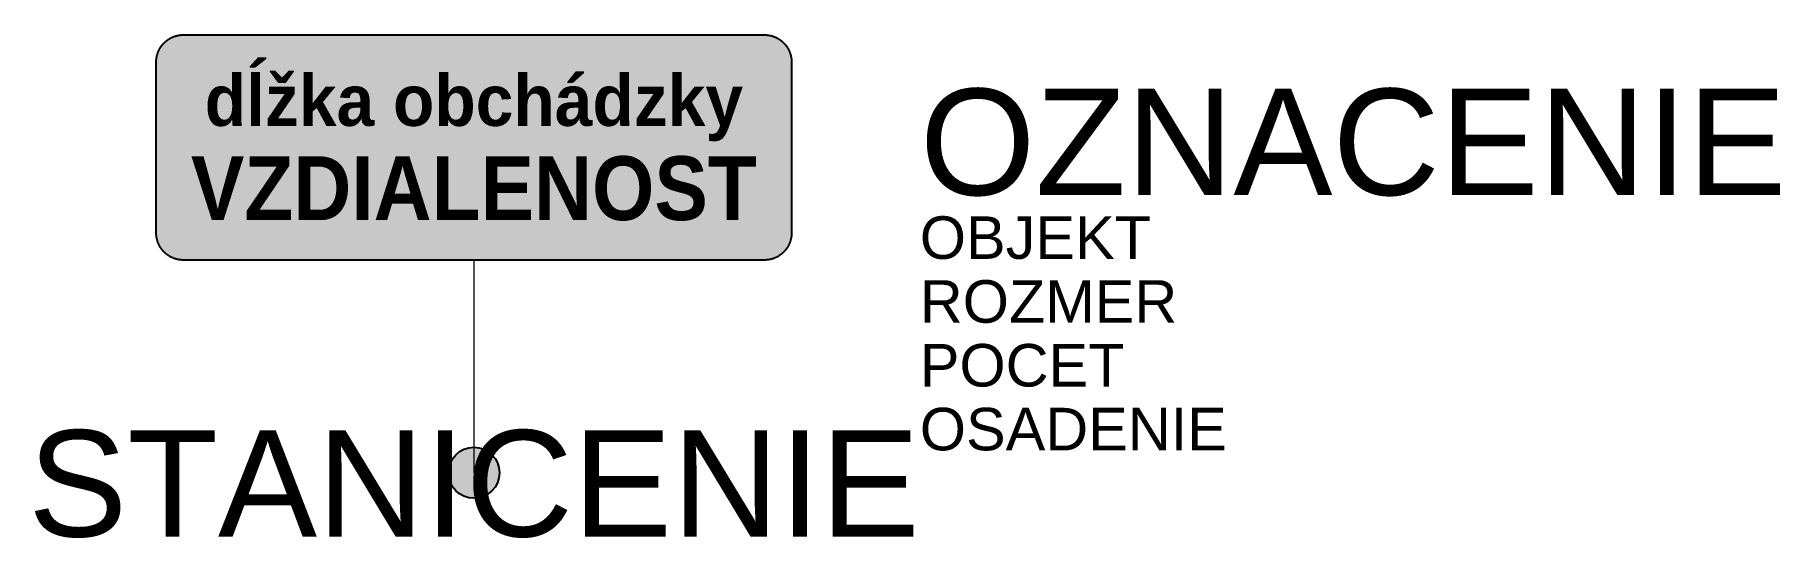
# Model space of a CAD drawing. Header units: metres. Extents: x -10.3 to 30.7, y -1.5 to 10.3.
import ezdxf
from ezdxf.enums import TextEntityAlignment as Align

# ---------------------------------------------------------------- set-up
doc = ezdxf.new("R2010")
doc.units = ezdxf.units.M
doc.layers.get('Defpoints').update_dxf_attribs({"color": 140, "lineweight": 5})
doc.styles.add('DZ', font='arialbd.ttf')
doc.styles.get("Standard").update_dxf_attribs({"font": 'arial.ttf'})

msp = doc.modelspace()

# ---------------------------------------------------------------- hatches: boundary and pattern name
at = {"true_color": 0xf1efea}
msp.add_hatch(color=7, dxfattribs=at).paths.add_polyline_path([(7.426, 9.882), (7.436, 9.853), (7.445, 9.823), (7.453, 9.791), (7.458, 9.761), (7.463, 9.725), (7.466, 9.69), (7.467, 9.667), (7.467, 9.665), (7.467, 9.665), (7.467, 9.657), (7.467, 5.621), (7.465, 5.585), (7.461, 5.552), (7.456, 5.52), (7.449, 5.486), (7.439, 5.448), (7.427, 5.413), (7.421, 5.399), (7.414, 5.382), (7.401, 5.353), (7.387, 5.326), (7.37, 5.298), (7.352, 5.27), (7.333, 5.245), (7.314, 5.222), (7.295, 5.201), (7.273, 5.178), (7.25, 5.158), (7.229, 5.14), (7.206, 5.122), (7.175, 5.101), (7.142, 5.081), (7.111, 5.065), (7.078, 5.05), (7.044, 5.036), (7.006, 5.024), (6.969, 5.015), (6.931, 5.008), (6.898, 5.004), (6.865, 5.001), (6.842, 5), (0, 5), (-6.832, 5), (-6.85, 5), (-6.885, 5.002), (-6.915, 5.006), (-6.947, 5.011), (-6.981, 5.018), (-7.019, 5.028), (-7.038, 5.035), (-7.057, 5.041), (-7.075, 5.049), (-7.091, 5.056), (-7.12, 5.069), (-7.153, 5.087), (-7.18, 5.104), (-7.206, 5.122), (-7.232, 5.142), (-7.246, 5.154), (-7.261, 5.167), (-7.283, 5.189), (-7.303, 5.21), (-7.313, 5.221), (-7.325, 5.235), (-7.345, 5.261), (-7.366, 5.292), (-7.386, 5.325), (-7.395, 5.343), (-7.404, 5.36), (-7.412, 5.378), (-7.42, 5.395), (-7.431, 5.425), (-7.44, 5.454), (-7.441, 5.458), (-7.445, 5.47), (-7.452, 5.497), (-7.458, 5.53), (-7.463, 5.567), (-7.466, 5.601), (-7.467, 5.627), (-7.467, 9.676), (-7.465, 9.709), (-7.461, 9.742), (-7.456, 9.776), (-7.448, 9.809), (-7.439, 9.844), (-7.432, 9.864), (-7.426, 9.882), (-7.418, 9.9), (-7.411, 9.917), (-7.398, 9.945), (-7.383, 9.972), (-7.366, 10), (-7.345, 10.031), (-7.325, 10.057), (-7.313, 10.071), (-7.303, 10.082), (-7.279, 10.108), (-7.256, 10.13), (-7.232, 10.15), (-7.206, 10.17), (-7.18, 10.188), (-7.156, 10.203), (-7.128, 10.219), (-7.102, 10.232), (-7.089, 10.237), (-7.072, 10.245), (-7.044, 10.256), (-7.013, 10.266), (-6.994, 10.271), (-6.976, 10.276), (-6.937, 10.283), (-6.9, 10.289), (-6.866, 10.291), (-6.839, 10.292), (0, 10.292), (6.843, 10.292), (6.875, 10.291), (6.912, 10.287), (6.943, 10.282), (6.975, 10.276), (7.012, 10.266), (7.043, 10.256), (7.072, 10.245), (7.089, 10.237), (7.107, 10.23), (7.124, 10.221), (7.138, 10.213), (7.162, 10.199), (7.183, 10.186), (7.206, 10.17), (7.232, 10.15), (7.246, 10.138), (7.261, 10.125), (7.284, 10.103), (7.303, 10.082), (7.313, 10.071), (7.325, 10.057), (7.345, 10.031), (7.366, 10), (7.386, 9.967), (7.401, 9.939), (7.414, 9.911), (7.421, 9.893)])
at = {"true_color": 0x9b9b9b}
h = msp.add_hatch(color=253, dxfattribs=at)
h.paths.add_polyline_path([(7.308, 9.657), (7.308, 9.669), (7.308, 9.675), (7.307, 9.681), (7.307, 9.686), (7.307, 9.692), (7.306, 9.698), (7.305, 9.71), (7.304, 9.716), (7.303, 9.721), (7.303, 9.727), (7.302, 9.733), (7.301, 9.739), (7.299, 9.751), (7.297, 9.756), (7.296, 9.762), (7.295, 9.767), (7.294, 9.773), (7.289, 9.789), (7.289, 9.79), (7.287, 9.795), (7.284, 9.807), (7.28, 9.818), (7.278, 9.823), (7.276, 9.828), (7.274, 9.834), (7.269, 9.846), (7.263, 9.858), (7.262, 9.86), (7.26, 9.866), (7.257, 9.871), (7.252, 9.881), (7.249, 9.886), (7.246, 9.891), (7.243, 9.896), (7.24, 9.901), (7.237, 9.906), (7.234, 9.911), (7.231, 9.916), (7.228, 9.921), (7.225, 9.926), (7.221, 9.931), (7.218, 9.936), (7.214, 9.94), (7.211, 9.945), (7.207, 9.95), (7.204, 9.954), (7.2, 9.959), (7.196, 9.963), (7.193, 9.968), (7.189, 9.972), (7.185, 9.977), (7.181, 9.981), (7.177, 9.985), (7.173, 9.989), (7.168, 9.994), (7.164, 9.998), (7.16, 10.002), (7.156, 10.006), (7.151, 10.01), (7.142, 10.018), (7.138, 10.022), (7.133, 10.025), (7.129, 10.029), (7.124, 10.033), (7.12, 10.036), (7.115, 10.04), (7.11, 10.043), (7.101, 10.05), (7.096, 10.053), (7.091, 10.056), (7.086, 10.06), (7.076, 10.066), (7.071, 10.069), (7.066, 10.071), (7.061, 10.074), (7.051, 10.08), (7.046, 10.082), (7.04, 10.085), (7.03, 10.09), (7.025, 10.092), (7.014, 10.097), (7.009, 10.099), (7.003, 10.101), (6.998, 10.103), (6.992, 10.105), (6.987, 10.107), (6.975, 10.111), (6.965, 10.114), (6.959, 10.116), (6.953, 10.117), (6.948, 10.119), (6.936, 10.122), (6.931, 10.123), (6.919, 10.125), (6.914, 10.126), (6.902, 10.128), (6.896, 10.129), (6.89, 10.13), (6.885, 10.13), (6.879, 10.131), (6.873, 10.131), (6.867, 10.132), (6.861, 10.132), (6.855, 10.133), (6.849, 10.133), (6.843, 10.133), (6.83, 10.133), (0, 10.133), (-6.832, 10.133), (-6.844, 10.133), (-6.849, 10.133), (-6.855, 10.133), (-6.861, 10.132), (-6.867, 10.132), (-6.873, 10.131), (-6.879, 10.131), (-6.885, 10.13), (-6.89, 10.13), (-6.896, 10.129), (-6.902, 10.128), (-6.914, 10.126), (-6.919, 10.125), (-6.931, 10.123), (-6.936, 10.122), (-6.942, 10.12), (-6.948, 10.119), (-6.953, 10.117), (-6.959, 10.116), (-6.965, 10.114), (-6.976, 10.111), (-6.981, 10.109), (-6.987, 10.107), (-6.992, 10.105), (-6.998, 10.103), (-7.01, 10.098), (-7.014, 10.097), (-7.025, 10.092), (-7.03, 10.09), (-7.035, 10.087), (-7.04, 10.085), (-7.046, 10.082), (-7.051, 10.08), (-7.063, 10.073), (-7.066, 10.071), (-7.071, 10.069), (-7.076, 10.066), (-7.081, 10.063), (-7.086, 10.06), (-7.091, 10.056), (-7.096, 10.053), (-7.101, 10.05), (-7.11, 10.043), (-7.115, 10.04), (-7.12, 10.036), (-7.124, 10.033), (-7.129, 10.029), (-7.133, 10.025), (-7.138, 10.022), (-7.143, 10.018), (-7.147, 10.014), (-7.151, 10.01), (-7.156, 10.006), (-7.16, 10.002), (-7.164, 9.998), (-7.173, 9.989), (-7.177, 9.985), (-7.181, 9.981), (-7.185, 9.977), (-7.193, 9.968), (-7.196, 9.963), (-7.2, 9.959), (-7.204, 9.954), (-7.207, 9.95), (-7.211, 9.945), (-7.214, 9.94), (-7.218, 9.936), (-7.221, 9.931), (-7.225, 9.926), (-7.228, 9.921), (-7.231, 9.916), (-7.234, 9.911), (-7.237, 9.906), (-7.24, 9.901), (-7.243, 9.896), (-7.246, 9.891), (-7.249, 9.886), (-7.252, 9.881), (-7.255, 9.876), (-7.257, 9.871), (-7.26, 9.866), (-7.262, 9.86), (-7.265, 9.855), (-7.267, 9.85), (-7.269, 9.845), (-7.272, 9.839), (-7.274, 9.834), (-7.276, 9.828), (-7.28, 9.817), (-7.282, 9.812), (-7.284, 9.807), (-7.286, 9.801), (-7.289, 9.79), (-7.291, 9.784), (-7.292, 9.779), (-7.294, 9.773), (-7.295, 9.767), (-7.296, 9.762), (-7.298, 9.756), (-7.299, 9.75), (-7.3, 9.744), (-7.301, 9.739), (-7.303, 9.726), (-7.304, 9.721), (-7.304, 9.716), (-7.305, 9.71), (-7.306, 9.704), (-7.306, 9.698), (-7.307, 9.692), (-7.307, 9.686), (-7.307, 9.681), (-7.308, 9.669), (-7.308, 9.663), (-7.308, 9.657), (-7.308, 5.635), (-7.308, 5.623), (-7.308, 5.618), (-7.307, 5.612), (-7.307, 5.606), (-7.307, 5.6), (-7.306, 5.594), (-7.306, 5.588), (-7.305, 5.582), (-7.304, 5.577), (-7.304, 5.571), (-7.303, 5.565), (-7.301, 5.553), (-7.3, 5.548), (-7.298, 5.536), (-7.296, 5.53), (-7.295, 5.525), (-7.294, 5.519), (-7.292, 5.513), (-7.291, 5.508), (-7.289, 5.502), (-7.286, 5.491), (-7.284, 5.486), (-7.282, 5.48), (-7.28, 5.475), (-7.278, 5.469), (-7.276, 5.464), (-7.274, 5.458), (-7.272, 5.453), (-7.267, 5.442), (-7.265, 5.437), (-7.262, 5.432), (-7.26, 5.426), (-7.257, 5.421), (-7.255, 5.416), (-7.248, 5.404), (-7.246, 5.401), (-7.243, 5.396), (-7.24, 5.391), (-7.237, 5.386), (-7.234, 5.381), (-7.231, 5.376), (-7.224, 5.365), (-7.221, 5.361), (-7.218, 5.357), (-7.214, 5.352), (-7.211, 5.347), (-7.207, 5.343), (-7.204, 5.338), (-7.196, 5.329), (-7.193, 5.324), (-7.185, 5.316), (-7.177, 5.307), (-7.173, 5.303), (-7.168, 5.298), (-7.164, 5.294), (-7.16, 5.29), (-7.156, 5.286), (-7.151, 5.282), (-7.147, 5.278), (-7.143, 5.274), (-7.138, 5.271), (-7.133, 5.267), (-7.129, 5.263), (-7.124, 5.26), (-7.12, 5.256), (-7.115, 5.252), (-7.11, 5.249), (-7.106, 5.246), (-7.096, 5.239), (-7.086, 5.233), (-7.081, 5.23), (-7.076, 5.227), (-7.071, 5.224), (-7.061, 5.218), (-7.049, 5.212), (-7.046, 5.21), (-7.04, 5.207), (-7.035, 5.205), (-7.03, 5.202), (-7.019, 5.197), (-7.009, 5.193), (-7.003, 5.191), (-6.998, 5.189), (-6.992, 5.187), (-6.981, 5.183), (-6.97, 5.18), (-6.965, 5.178), (-6.959, 5.176), (-6.953, 5.175), (-6.948, 5.173), (-6.942, 5.172), (-6.936, 5.171), (-6.931, 5.169), (-6.925, 5.168), (-6.919, 5.167), (-6.914, 5.166), (-6.908, 5.165), (-6.902, 5.164), (-6.89, 5.163), (-6.885, 5.162), (-6.873, 5.161), (-6.867, 5.16), (-6.861, 5.16), (-6.849, 5.159), (-6.844, 5.159), (-6.838, 5.159), (-6.832, 5.159), (0, 5.159), (6.832, 5.159), (6.838, 5.159), (6.843, 5.159), (6.849, 5.159), (6.861, 5.16), (6.867, 5.16), (6.873, 5.161), (6.879, 5.161), (6.885, 5.162), (6.89, 5.163), (6.902, 5.164), (6.908, 5.165), (6.914, 5.166), (6.919, 5.167), (6.925, 5.168), (6.931, 5.169), (6.936, 5.171), (6.942, 5.172), (6.948, 5.173), (6.953, 5.175), (6.959, 5.176), (6.965, 5.178), (6.97, 5.18), (6.976, 5.181), (6.981, 5.183), (6.987, 5.185), (6.992, 5.187), (6.998, 5.189), (7.003, 5.191), (7.009, 5.193), (7.014, 5.195), (7.019, 5.197), (7.03, 5.202), (7.035, 5.205), (7.04, 5.207), (7.051, 5.212), (7.061, 5.218), (7.066, 5.221), (7.071, 5.224), (7.076, 5.227), (7.086, 5.233), (7.091, 5.236), (7.096, 5.239), (7.106, 5.246), (7.11, 5.249), (7.115, 5.252), (7.12, 5.256), (7.124, 5.26), (7.129, 5.263), (7.133, 5.267), (7.138, 5.271), (7.142, 5.274), (7.147, 5.278), (7.151, 5.282), (7.156, 5.286), (7.16, 5.29), (7.168, 5.299), (7.179, 5.309), (7.181, 5.311), (7.185, 5.316), (7.189, 5.32), (7.193, 5.324), (7.196, 5.329), (7.2, 5.333), (7.207, 5.343), (7.211, 5.347), (7.214, 5.352), (7.218, 5.357), (7.221, 5.361), (7.228, 5.371), (7.231, 5.376), (7.238, 5.387), (7.24, 5.391), (7.243, 5.396), (7.246, 5.401), (7.249, 5.406), (7.252, 5.411), (7.254, 5.416), (7.257, 5.421), (7.26, 5.426), (7.262, 5.432), (7.265, 5.437), (7.269, 5.448), (7.274, 5.458), (7.276, 5.464), (7.278, 5.469), (7.28, 5.475), (7.284, 5.486), (7.287, 5.497), (7.289, 5.502), (7.291, 5.508), (7.294, 5.523), (7.295, 5.525), (7.296, 5.53), (7.297, 5.536), (7.299, 5.542), (7.3, 5.548), (7.301, 5.553), (7.302, 5.559), (7.303, 5.565), (7.303, 5.571), (7.304, 5.577), (7.305, 5.582), (7.306, 5.588), (7.306, 5.594), (7.307, 5.6), (7.307, 5.606), (7.308, 5.618), (7.308, 5.623), (7.308, 5.638)])
h.paths.add_polyline_path([(7.096, 5.632), (7.096, 5.619), (7.095, 5.605), (7.093, 5.592), (7.091, 5.58), (7.087, 5.567), (7.083, 5.553), (7.079, 5.541), (7.075, 5.531), (7.069, 5.519), (7.063, 5.508), (7.057, 5.496), (7.049, 5.484), (7.041, 5.473), (7.033, 5.464), (7.025, 5.455), (7.015, 5.444), (7.007, 5.437), (6.997, 5.429), (6.988, 5.421), (6.976, 5.413), (6.968, 5.408), (6.955, 5.401), (6.943, 5.395), (6.932, 5.391), (6.92, 5.386), (6.906, 5.381), (6.896, 5.378), (6.882, 5.375), (6.869, 5.373), (6.855, 5.372), (6.843, 5.371), (6.832, 5.371), (0, 5.371), (-6.837, 5.371), (-6.848, 5.371), (-6.862, 5.372), (-6.875, 5.374), (-6.887, 5.376), (-6.902, 5.38), (-6.914, 5.384), (-6.925, 5.388), (-6.939, 5.393), (-6.948, 5.398), (-6.961, 5.404), (-6.971, 5.41), (-6.982, 5.417), (-6.992, 5.425), (-7, 5.431), (-7.005, 5.435), (-7.013, 5.443), (-7.022, 5.451), (-7.028, 5.458), (-7.037, 5.469), (-7.045, 5.478), (-7.053, 5.49), (-7.06, 5.501), (-7.066, 5.512), (-7.072, 5.524), (-7.077, 5.535), (-7.081, 5.546), (-7.085, 5.559), (-7.089, 5.574), (-7.092, 5.587), (-7.094, 5.598), (-7.095, 5.612), (-7.096, 5.627), (-7.096, 5.635), (-7.096, 9.657), (-7.096, 9.665), (-7.095, 9.68), (-7.094, 9.694), (-7.092, 9.705), (-7.089, 9.718), (-7.085, 9.733), (-7.081, 9.745), (-7.077, 9.757), (-7.072, 9.769), (-7.066, 9.781), (-7.06, 9.791), (-7.053, 9.802), (-7.046, 9.813), (-7.037, 9.823), (-7.03, 9.832), (-7.02, 9.843), (-7.011, 9.851), (-7.002, 9.859), (-6.992, 9.868), (-6.981, 9.876), (-6.972, 9.881), (-6.961, 9.888), (-6.95, 9.894), (-6.937, 9.9), (-6.926, 9.904), (-6.912, 9.909), (-6.9, 9.913), (-6.89, 9.915), (-6.876, 9.918), (-6.862, 9.92), (-6.85, 9.921), (-6.837, 9.922), (0, 9.922), (6.836, 9.922), (6.85, 9.921), (6.862, 9.92), (6.876, 9.918), (6.889, 9.915), (6.9, 9.913), (6.912, 9.909), (6.925, 9.904), (6.937, 9.9), (6.951, 9.893), (6.96, 9.888), (6.972, 9.881), (6.982, 9.875), (6.992, 9.868), (7.001, 9.86), (7.012, 9.851), (7.021, 9.842), (7.031, 9.831), (7.039, 9.821), (7.044, 9.815), (7.048, 9.809), (7.057, 9.796), (7.063, 9.785), (7.07, 9.773), (7.075, 9.762), (7.078, 9.752), (7.083, 9.739), (7.087, 9.725), (7.09, 9.712), (7.093, 9.701), (7.095, 9.687), (7.096, 9.673), (7.096, 9.661)], flags=16)
h = msp.add_hatch(color=0)
h.dxf.hatch_style = 1
h.paths.add_polyline_path([(0.6, 0, 1), (-0.6, 0, 1)])

# ---------------------------------------------------------------- linework, layer by layer
at = {"lineweight": 9}
msp.add_line((0, 5), (0, 2.5), dxfattribs=at)
at = {"color": 0, "lineweight": 9}
msp.add_line((0, 2.5), (0, 0), dxfattribs=at)
at = {"color": 7, "true_color": 0xf1efea}
msp.add_lwpolyline([(0, 5), (-6.832, 5), (-6.84, 5), (-6.847, 5), (-6.855, 5.001), (-6.863, 5.001), (-6.871, 5.002), (-6.879, 5.002), (-6.887, 5.003), (-6.894, 5.003), (-6.902, 5.004), (-6.91, 5.005), (-6.918, 5.006), (-6.925, 5.007), (-6.933, 5.008), (-6.941, 5.01), (-6.948, 5.011), (-6.956, 5.013), (-6.964, 5.014), (-6.971, 5.016), (-6.979, 5.018), (-6.986, 5.019), (-6.994, 5.021), (-7.001, 5.023), (-7.009, 5.026), (-7.016, 5.028), (-7.024, 5.03), (-7.031, 5.032), (-7.038, 5.035), (-7.046, 5.037), (-7.053, 5.04), (-7.06, 5.043), (-7.067, 5.046), (-7.075, 5.049), (-7.082, 5.052), (-7.089, 5.055), (-7.096, 5.058), (-7.103, 5.061), (-7.11, 5.064), (-7.117, 5.068), (-7.124, 5.071), (-7.131, 5.075), (-7.138, 5.079), (-7.144, 5.083), (-7.151, 5.086), (-7.158, 5.09), (-7.164, 5.094), (-7.171, 5.098), (-7.177, 5.103), (-7.184, 5.107), (-7.19, 5.111), (-7.197, 5.116), (-7.203, 5.12), (-7.209, 5.125), (-7.216, 5.13), (-7.222, 5.134), (-7.228, 5.139), (-7.234, 5.144), (-7.24, 5.149), (-7.246, 5.154), (-7.252, 5.159), (-7.258, 5.164), (-7.264, 5.17), (-7.269, 5.175), (-7.275, 5.181), (-7.281, 5.186), (-7.286, 5.192), (-7.292, 5.197), (-7.297, 5.203), (-7.302, 5.209), (-7.308, 5.215), (-7.313, 5.221), (-7.318, 5.227), (-7.323, 5.233), (-7.328, 5.239), (-7.333, 5.245), (-7.337, 5.251), (-7.342, 5.257), (-7.347, 5.264), (-7.351, 5.27), (-7.356, 5.277), (-7.36, 5.283), (-7.364, 5.289), (-7.368, 5.296), (-7.373, 5.303), (-7.377, 5.309), (-7.381, 5.316), (-7.384, 5.323), (-7.388, 5.329), (-7.392, 5.336), (-7.395, 5.343), (-7.399, 5.35), (-7.402, 5.357), (-7.406, 5.364), (-7.409, 5.371), (-7.412, 5.378), (-7.415, 5.385), (-7.418, 5.392), (-7.421, 5.399), (-7.424, 5.407), (-7.427, 5.414), (-7.43, 5.421), (-7.432, 5.428), (-7.435, 5.436), (-7.437, 5.443), (-7.439, 5.451), (-7.441, 5.458), (-7.444, 5.465), (-7.446, 5.473), (-7.448, 5.481), (-7.449, 5.488), (-7.451, 5.496), (-7.453, 5.503), (-7.454, 5.511), (-7.456, 5.518), (-7.457, 5.526), (-7.459, 5.534), (-7.46, 5.541), (-7.461, 5.549), (-7.462, 5.557), (-7.463, 5.565), (-7.464, 5.572), (-7.464, 5.58), (-7.465, 5.588), (-7.465, 5.596), (-7.466, 5.604), (-7.466, 5.612), (-7.466, 5.619), (-7.467, 5.627), (-7.467, 5.635), (-7.467, 9.657), (-7.467, 9.665), (-7.466, 9.673), (-7.466, 9.681), (-7.466, 9.688), (-7.465, 9.696), (-7.465, 9.704), (-7.464, 9.712), (-7.464, 9.72), (-7.463, 9.727), (-7.462, 9.735), (-7.461, 9.743), (-7.46, 9.751), (-7.459, 9.758), (-7.457, 9.766), (-7.456, 9.774), (-7.454, 9.781), (-7.453, 9.789), (-7.451, 9.797), (-7.449, 9.804), (-7.448, 9.812), (-7.446, 9.819), (-7.444, 9.827), (-7.441, 9.834), (-7.439, 9.842), (-7.437, 9.849), (-7.435, 9.856), (-7.432, 9.864), (-7.43, 9.871), (-7.427, 9.878), (-7.424, 9.886), (-7.421, 9.893), (-7.418, 9.9), (-7.415, 9.907), (-7.412, 9.914), (-7.409, 9.921), (-7.406, 9.928), (-7.402, 9.935), (-7.399, 9.942), (-7.395, 9.949), (-7.392, 9.956), (-7.388, 9.963), (-7.384, 9.97), (-7.381, 9.976), (-7.377, 9.983), (-7.373, 9.99), (-7.368, 9.996), (-7.364, 10.003), (-7.36, 10.009), (-7.356, 10.016), (-7.351, 10.022), (-7.347, 10.028), (-7.342, 10.035), (-7.337, 10.041), (-7.333, 10.047), (-7.328, 10.053), (-7.323, 10.059), (-7.318, 10.065), (-7.313, 10.071), (-7.308, 10.077), (-7.302, 10.083), (-7.297, 10.089), (-7.292, 10.095), (-7.286, 10.1), (-7.281, 10.106), (-7.275, 10.111), (-7.269, 10.117), (-7.264, 10.122), (-7.258, 10.128), (-7.252, 10.133), (-7.246, 10.138), (-7.24, 10.143), (-7.234, 10.148), (-7.228, 10.153), (-7.222, 10.158), (-7.216, 10.163), (-7.209, 10.167), (-7.203, 10.172), (-7.197, 10.176), (-7.19, 10.181), (-7.184, 10.185), (-7.177, 10.19), (-7.171, 10.194), (-7.164, 10.198), (-7.158, 10.202), (-7.151, 10.206), (-7.144, 10.21), (-7.138, 10.213), (-7.131, 10.217), (-7.124, 10.221), (-7.117, 10.224), (-7.11, 10.228), (-7.103, 10.231), (-7.096, 10.234), (-7.089, 10.237), (-7.082, 10.241), (-7.075, 10.244), (-7.067, 10.247), (-7.06, 10.249), (-7.053, 10.252), (-7.046, 10.255), (-7.038, 10.257), (-7.031, 10.26), (-7.024, 10.262), (-7.016, 10.264), (-7.009, 10.267), (-7.001, 10.269), (-6.994, 10.271), (-6.986, 10.273), (-6.979, 10.275), (-6.971, 10.276), (-6.964, 10.278), (-6.956, 10.28), (-6.948, 10.281), (-6.941, 10.282), (-6.933, 10.284), (-6.925, 10.285), (-6.918, 10.286), (-6.91, 10.287), (-6.902, 10.288), (-6.894, 10.289), (-6.887, 10.29), (-6.879, 10.29), (-6.871, 10.291), (-6.863, 10.291), (-6.855, 10.291), (-6.847, 10.292), (-6.84, 10.292), (-6.832, 10.292), (0, 10.292), (6.832, 10.292), (6.84, 10.292), (6.847, 10.292), (6.855, 10.291), (6.863, 10.291), (6.871, 10.291), (6.879, 10.29), (6.887, 10.29), (6.894, 10.289), (6.902, 10.288), (6.91, 10.287), (6.918, 10.286), (6.925, 10.285), (6.933, 10.284), (6.941, 10.282), (6.948, 10.281), (6.956, 10.28), (6.964, 10.278), (6.971, 10.276), (6.979, 10.275), (6.986, 10.273), (6.994, 10.271), (7.001, 10.269), (7.009, 10.267), (7.016, 10.264), (7.024, 10.262), (7.031, 10.26), (7.038, 10.257), (7.046, 10.255), (7.053, 10.252), (7.06, 10.249), (7.067, 10.247), (7.075, 10.244), (7.082, 10.241), (7.089, 10.237), (7.096, 10.234), (7.103, 10.231), (7.11, 10.228), (7.117, 10.224), (7.124, 10.221), (7.131, 10.217), (7.138, 10.213), (7.144, 10.21), (7.151, 10.206), (7.158, 10.202), (7.164, 10.198), (7.171, 10.194), (7.177, 10.19), (7.184, 10.185), (7.19, 10.181), (7.197, 10.176), (7.203, 10.172), (7.209, 10.167), (7.216, 10.163), (7.222, 10.158), (7.228, 10.153), (7.234, 10.148), (7.24, 10.143), (7.246, 10.138), (7.252, 10.133), (7.258, 10.128), (7.264, 10.122), (7.269, 10.117), (7.275, 10.111), (7.281, 10.106), (7.286, 10.1), (7.292, 10.095), (7.297, 10.089), (7.302, 10.083), (7.308, 10.077), (7.313, 10.071), (7.318, 10.065), (7.323, 10.059), (7.328, 10.053), (7.333, 10.047), (7.337, 10.041), (7.342, 10.035), (7.347, 10.028), (7.351, 10.022), (7.356, 10.016), (7.36, 10.009), (7.364, 10.003), (7.368, 9.996), (7.373, 9.99), (7.377, 9.983), (7.381, 9.976), (7.384, 9.97), (7.388, 9.963), (7.392, 9.956), (7.395, 9.949), (7.399, 9.942), (7.402, 9.935), (7.406, 9.928), (7.409, 9.921), (7.412, 9.914), (7.415, 9.907), (7.418, 9.9), (7.421, 9.893), (7.424, 9.886), (7.427, 9.878), (7.429, 9.871), (7.432, 9.864), (7.435, 9.856), (7.437, 9.849), (7.439, 9.842), (7.441, 9.834), (7.444, 9.827), (7.446, 9.819), (7.447, 9.812), (7.449, 9.804), (7.451, 9.797), (7.453, 9.789), (7.454, 9.781), (7.456, 9.774), (7.457, 9.766), (7.458, 9.758), (7.46, 9.751), (7.461, 9.743), (7.462, 9.735), (7.463, 9.727), (7.464, 9.72), (7.464, 9.712), (7.465, 9.704), (7.465, 9.696), (7.466, 9.688), (7.466, 9.681), (7.466, 9.673), (7.467, 9.665), (7.467, 9.657), (7.467, 5.635), (7.467, 5.627), (7.466, 5.619), (7.466, 5.612), (7.466, 5.604), (7.465, 5.596), (7.465, 5.588), (7.464, 5.58), (7.464, 5.572), (7.463, 5.565), (7.462, 5.557), (7.461, 5.549), (7.46, 5.541), (7.458, 5.534), (7.457, 5.526), (7.456, 5.518), (7.454, 5.511), (7.453, 5.503), (7.451, 5.496), (7.449, 5.488), (7.447, 5.481), (7.446, 5.473), (7.444, 5.465), (7.441, 5.458), (7.439, 5.451), (7.437, 5.443), (7.435, 5.436), (7.432, 5.428), (7.429, 5.421), (7.427, 5.414), (7.424, 5.407), (7.421, 5.399), (7.418, 5.392), (7.415, 5.385), (7.412, 5.378), (7.409, 5.371), (7.406, 5.364), (7.402, 5.357), (7.399, 5.35), (7.395, 5.343), (7.392, 5.336), (7.388, 5.329), (7.384, 5.323), (7.381, 5.316), (7.377, 5.309), (7.373, 5.303), (7.368, 5.296), (7.364, 5.289), (7.36, 5.283), (7.356, 5.277), (7.351, 5.27), (7.347, 5.264), (7.342, 5.257), (7.337, 5.251), (7.333, 5.245), (7.328, 5.239), (7.323, 5.233), (7.318, 5.227), (7.313, 5.221), (7.308, 5.215), (7.302, 5.209), (7.297, 5.203), (7.292, 5.197), (7.286, 5.192), (7.281, 5.186), (7.275, 5.181), (7.269, 5.175), (7.264, 5.17), (7.258, 5.164), (7.252, 5.159), (7.246, 5.154), (7.24, 5.149), (7.234, 5.144), (7.228, 5.139), (7.222, 5.134), (7.216, 5.13), (7.209, 5.125), (7.203, 5.12), (7.197, 5.116), (7.19, 5.111), (7.184, 5.107), (7.177, 5.103), (7.171, 5.098), (7.164, 5.094), (7.158, 5.09), (7.151, 5.086), (7.144, 5.083), (7.138, 5.079), (7.131, 5.075), (7.124, 5.071), (7.117, 5.068), (7.11, 5.064), (7.103, 5.061), (7.096, 5.058), (7.089, 5.055), (7.082, 5.052), (7.075, 5.049), (7.067, 5.046), (7.06, 5.043), (7.053, 5.04), (7.046, 5.037), (7.038, 5.035), (7.031, 5.032), (7.024, 5.03), (7.016, 5.028), (7.009, 5.026), (7.001, 5.023), (6.994, 5.021), (6.986, 5.019), (6.979, 5.018), (6.971, 5.016), (6.964, 5.014), (6.956, 5.013), (6.948, 5.011), (6.941, 5.01), (6.933, 5.008), (6.925, 5.007), (6.918, 5.006), (6.91, 5.005), (6.902, 5.004), (6.894, 5.003), (6.887, 5.003), (6.879, 5.002), (6.871, 5.002), (6.863, 5.001), (6.855, 5.001), (6.847, 5), (6.84, 5), (6.832, 5)], close=True, dxfattribs=at)
at = {"color": 0}
msp.add_circle((0, 0), 0.6, dxfattribs=at)

# ---------------------------------------------------------------- texts
at = {"color": 253, "true_color": 0x9b9b9b, "style": 'DZ', "width": 0.95}
msp.add_text('dĺžka obchádzky', height=1.2, dxfattribs=at).set_placement((0, 8.753), align=Align.MIDDLE_CENTER)
msp.add_attdef('OZNACENIE', (10.482, 6.527), '509-97', height=2.5)
at = {"color": 253, "true_color": 0x9b9b9b, "style": 'DZ', "width": 0.9}
msp.add_attdef('VZDIALENOST', text='16 km', height=1.5, dxfattribs=at).set_placement((0, 6.689), align=Align.MIDDLE_CENTER)
msp.add_attdef('STANICENIE', text='', height=2.5).set_placement((0, 1), align=Align.TOP_CENTER)
at = {"layer": 'Defpoints'}
for tag, p, s in [('OBJEKT', (10.482, 5.027), 'Jestvujúci'), ('ROZMER', (10.482, 3.527), '500x1200'), ('POCET', (10.482, 2.027), ''), ('OSADENIE', (10.482, 0.527), '')]:
    msp.add_attdef(tag, p, s, height=1, dxfattribs=at)

doc.saveas('drawing.dxf')
